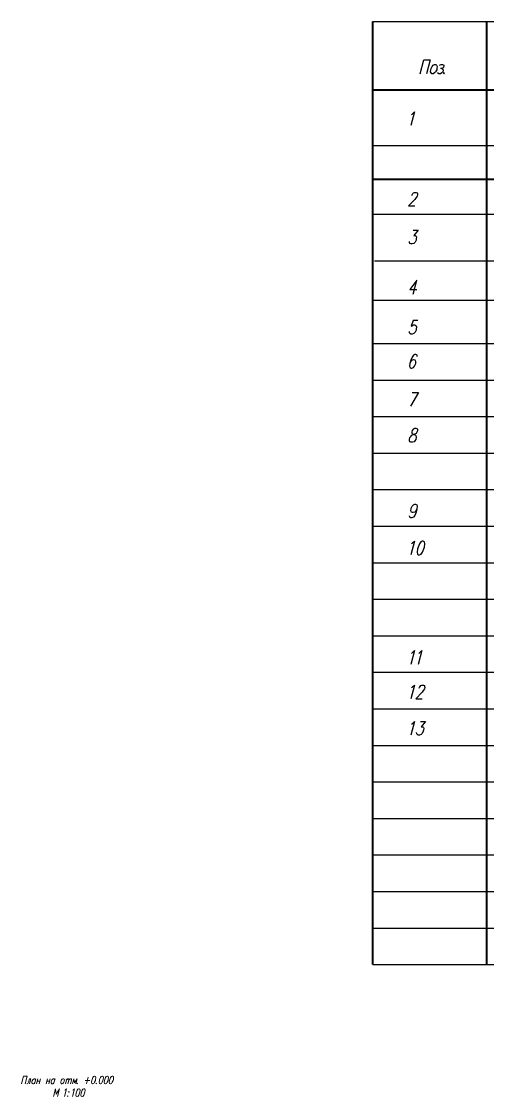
# Model space of a CAD drawing. Header units: millimetres. Extents: x 2185 to 4647, y 1259 to 2456.
# Drawn here: x 3051.5 to 3204.9, y 1621.4 to 1974.6 of the extents above; entities that cross this region are included whole.
import ezdxf

# ---------------------------------------------------------------- set-up
doc = ezdxf.new("R2010")
doc.units = ezdxf.units.MM
for name, color, linetype in [('PDF _0', 7, 'Continuous'), ('PDF _ТаБлица', 7, 'Continuous'), ('PDF _текст', 7, 'Continuous'), ('PDF _Текст.', 7, 'Continuous')]:
    doc.layers.add(name, color=color, linetype=linetype)

msp = doc.modelspace()

# ---------------------------------------------------------------- linework, layer by layer
at = {"layer": 'PDF _0', "lineweight": 25}
for points in [[(3167.15, 1974.62), (3444.85, 1974.62)], [(3167.15, 1933.91), (3444.85, 1933.91)], [(3167.15, 1911.37), (3444.85, 1911.37)], [(3167.66, 1896), (3445.36, 1896)], [(3167.15, 1883.11), (3444.85, 1883.11)], [(3167.15, 1868.82), (3444.85, 1868.82)], [(3167.15, 1856.82), (3444.85, 1856.82)], [(3167.15, 1844.82), (3444.85, 1844.82)], [(3167.15, 1832.82), (3444.85, 1832.82)], [(3167.15, 1820.82), (3444.85, 1820.82)], [(3167.15, 1808.81), (3444.85, 1808.81)], [(3167.15, 1796.81), (3444.85, 1796.81)], [(3167.15, 1784.81), (3444.85, 1784.81)], [(3167.15, 1772.81), (3444.85, 1772.81)], [(3167.15, 1760.81), (3444.85, 1760.81)], [(3167.15, 1748.81), (3444.85, 1748.81)], [(3167.15, 1736.8), (3444.85, 1736.8)], [(3167.15, 1724.8), (3444.85, 1724.8)], [(3167.15, 1712.8), (3444.85, 1712.8)], [(3167.15, 1700.8), (3444.85, 1700.8)], [(3167.15, 1688.8), (3444.85, 1688.8)], [(3167.15, 1676.79), (3444.85, 1676.79)], [(3167.15, 1664.79), (3444.85, 1664.79)]]:
    msp.add_lwpolyline(points, dxfattribs=at)
at = {"layer": 'PDF _ТаБлица', "lineweight": 40}
for points in [[(3167.15, 1664.79), (3167.15, 1974.62)], [(3204.62, 1664.79), (3204.62, 1974.62)], [(3167.15, 1952.14), (3444.85, 1952.14)], [(3167.15, 1922.8), (3444.85, 1922.8)]]:
    msp.add_lwpolyline(points, dxfattribs=at)
at = {"layer": 'PDF _текст', "lineweight": 20}
for points in [[(3051.55, 1625.6), (3052.22, 1628.1), (3053.39, 1628.1), (3052.73, 1625.6)], [(3054.21, 1625.6), (3054.68, 1627.28), (3054.17, 1627.28), (3053.85, 1626.09), (3053.66, 1625.73), (3053.47, 1625.6), (3053.3, 1625.6)], [(3055.91, 1625.96), (3055.67, 1625.73), (3055.46, 1625.6), (3055.23, 1625.6), (3055.08, 1625.73), (3055.04, 1625.86), (3054.97, 1625.96), (3055, 1626.32), (3055.06, 1626.56), (3055.23, 1626.92), (3055.46, 1627.15), (3055.67, 1627.28), (3055.93, 1627.28), (3056.05, 1627.15), (3056.16, 1626.92)], [(3056.24, 1627.28), (3055.8, 1625.6)], [(3056.92, 1627.28), (3056.48, 1625.6)], [(3056.69, 1626.45), (3057.62, 1626.45)], [(3057.83, 1627.28), (3057.39, 1625.6)], [(3060.08, 1627.28), (3059.63, 1625.6)], [(3059.86, 1626.45), (3060.77, 1626.45)], [(3061.01, 1627.28), (3060.56, 1625.6)], [(3062.23, 1625.96), (3062, 1625.73), (3061.81, 1625.6), (3061.56, 1625.6), (3061.41, 1625.73), (3061.37, 1625.86), (3061.32, 1625.96), (3061.32, 1626.32), (3061.39, 1626.56), (3061.58, 1626.92), (3061.81, 1627.15), (3062, 1627.28), (3062.26, 1627.28), (3062.38, 1627.15), (3062.49, 1626.92)], [(3062.59, 1627.28), (3062.13, 1625.6)], [(3066.43, 1627.28), (3065.98, 1625.6)], [(3066.3, 1626.81), (3066.64, 1627.15), (3066.83, 1627.28), (3067, 1627.28), (3067.15, 1627.15), (3067.12, 1626.81), (3066.81, 1625.6)], [(3067.12, 1626.81), (3067.46, 1627.15), (3067.67, 1627.28), (3067.84, 1627.28), (3067.97, 1627.15), (3067.95, 1626.81), (3067.63, 1625.6)], [(3069.47, 1625.6), (3069.92, 1627.28), (3068.99, 1625.96), (3068.75, 1627.28), (3068.31, 1625.6)], [(3069.96, 1625.86), (3069.83, 1625.73), (3069.9, 1625.6), (3070, 1625.73)], [(3072.5, 1626.68), (3074, 1626.68)], [(3073.54, 1627.76), (3072.97, 1625.6)], [(3076.21, 1625.86), (3076.08, 1625.73), (3076.14, 1625.6), (3076.25, 1625.73)], [(3063.38, 1621.43), (3064.06, 1623.95), (3062.91, 1622.15), (3062.72, 1623.95), (3062.04, 1621.43)], [(3065.85, 1623.47), (3066.04, 1623.59), (3066.38, 1623.95), (3065.73, 1621.43)], [(3068.44, 1623.47), (3068.63, 1623.59), (3068.97, 1623.95), (3068.31, 1621.43)]]:
    msp.add_lwpolyline(points, dxfattribs=at)
for points in [[(3065.18, 1627.28), (3065.41, 1627.28), (3065.56, 1627.15), (3065.66, 1626.92), (3065.64, 1626.56), (3065.58, 1626.32), (3065.41, 1625.96), (3065.18, 1625.73), (3064.97, 1625.6), (3064.71, 1625.6), (3064.58, 1625.73), (3064.48, 1625.96), (3064.5, 1626.32), (3064.56, 1626.56), (3064.73, 1626.92), (3064.97, 1627.15)], [(3075.55, 1628.1), (3075.27, 1628), (3075.02, 1627.64), (3074.77, 1627.04), (3074.68, 1626.68), (3074.6, 1626.09), (3074.66, 1625.73), (3074.89, 1625.6), (3075.06, 1625.6), (3075.34, 1625.73), (3075.59, 1626.09), (3075.85, 1626.68), (3075.93, 1627.04), (3076.01, 1627.64), (3075.95, 1628), (3075.72, 1628.1)], [(3078.07, 1628.1), (3077.77, 1628), (3077.52, 1627.64), (3077.26, 1627.04), (3077.18, 1626.68), (3077.09, 1626.09), (3077.18, 1625.73), (3077.39, 1625.6), (3077.56, 1625.6), (3077.84, 1625.73), (3078.09, 1626.09), (3078.34, 1626.68), (3078.43, 1627.04), (3078.51, 1627.64), (3078.45, 1628), (3078.22, 1628.1)], [(3079.72, 1628.1), (3079.44, 1628), (3079.19, 1627.64), (3078.94, 1627.04), (3078.85, 1626.68), (3078.77, 1626.09), (3078.83, 1625.73), (3079.06, 1625.6), (3079.21, 1625.6), (3079.51, 1625.73), (3079.76, 1626.09), (3080.02, 1626.68), (3080.1, 1627.04), (3080.18, 1627.64), (3080.1, 1628), (3079.89, 1628.1)], [(3081.39, 1628.1), (3081.12, 1628), (3080.84, 1627.64), (3080.61, 1627.04), (3080.5, 1626.68), (3080.44, 1626.09), (3080.5, 1625.73), (3080.71, 1625.6), (3080.88, 1625.6), (3081.18, 1625.73), (3081.43, 1626.09), (3081.67, 1626.68), (3081.77, 1627.04), (3081.86, 1627.64), (3081.77, 1628), (3081.56, 1628.1)], [(3066.79, 1621.69), (3066.68, 1621.56), (3066.72, 1621.43), (3066.83, 1621.56)], [(3067.17, 1623.11), (3067.06, 1623), (3067.1, 1622.87), (3067.21, 1623)], [(3070.38, 1623.95), (3070.11, 1623.83), (3069.86, 1623.47), (3069.6, 1622.87), (3069.52, 1622.51), (3069.43, 1621.92), (3069.5, 1621.56), (3069.73, 1621.43), (3069.9, 1621.43), (3070.17, 1621.56), (3070.43, 1621.92), (3070.68, 1622.51), (3070.77, 1622.87), (3070.85, 1623.47), (3070.77, 1623.83), (3070.55, 1623.95)], [(3072.06, 1623.95), (3071.78, 1623.83), (3071.51, 1623.47), (3071.27, 1622.87), (3071.17, 1622.51), (3071.1, 1621.92), (3071.17, 1621.56), (3071.38, 1621.43), (3071.55, 1621.43), (3071.84, 1621.56), (3072.1, 1621.92), (3072.33, 1622.51), (3072.44, 1622.87), (3072.52, 1623.47), (3072.44, 1623.83), (3072.23, 1623.95)]]:
    msp.add_lwpolyline(points, close=True, dxfattribs=at)
at = {"layer": 'PDF _Текст.', "lineweight": 25}
for points in [[(3182.71, 1957.47), (3183.92, 1961.98), (3186.01, 1961.98), (3184.81, 1957.47)], [(3189.12, 1960.27), (3189.63, 1960.46), (3190.08, 1960.46), (3190.52, 1960.27), (3190.52, 1959.82), (3190.27, 1959.44), (3189.89, 1959.19), (3189.44, 1959.19)], [(3189.89, 1959.19), (3190.14, 1959), (3190.27, 1958.74), (3190.27, 1958.36), (3190.01, 1957.92), (3189.82, 1957.73), (3189.44, 1957.47), (3188.87, 1957.47), (3188.43, 1957.73)], [(3190.59, 1957.92), (3190.4, 1957.73), (3190.52, 1957.47), (3190.71, 1957.73)], [(3179.85, 1944.07), (3180.23, 1944.26), (3180.87, 1944.96), (3179.66, 1940.45)], [(3179.98, 1917.4), (3180.04, 1917.66), (3180.3, 1918.1), (3180.49, 1918.29), (3180.87, 1918.48), (3181.44, 1918.48), (3181.7, 1918.29), (3181.82, 1918.1), (3181.82, 1917.66), (3181.7, 1917.21), (3181.44, 1916.77), (3181, 1916.13), (3178.9, 1914.04), (3181, 1914.04)], [(3180.43, 1906.04), (3182.08, 1906.04), (3180.68, 1904.32), (3181.12, 1904.32), (3181.38, 1904.07), (3181.5, 1903.88), (3181.44, 1903.24), (3181.38, 1902.8), (3181.06, 1902.16), (3180.62, 1901.72), (3180.11, 1901.53), (3179.66, 1901.53), (3179.28, 1901.72), (3179.16, 1901.97), (3179.16, 1902.35)], [(3180.43, 1885.08), (3181.63, 1889.59), (3179.28, 1886.54), (3181.57, 1886.54)], [(3181.89, 1876.38), (3180.43, 1876.38), (3179.73, 1874.48), (3179.98, 1874.67), (3180.49, 1874.92), (3180.93, 1874.92), (3181.31, 1874.67), (3181.5, 1874.29), (3181.44, 1873.59), (3181.38, 1873.21), (3181.06, 1872.57), (3180.62, 1872.13), (3180.11, 1871.87), (3179.66, 1871.87), (3179.28, 1872.13), (3179.16, 1872.32), (3179.16, 1872.76)], [(3181.76, 1864.57), (3181.7, 1865.01), (3181.31, 1865.2), (3181, 1865.2), (3180.49, 1865.01), (3180.04, 1864.38), (3179.6, 1863.3), (3179.28, 1862.22), (3179.22, 1861.33), (3179.41, 1860.95), (3179.79, 1860.7), (3179.98, 1860.7), (3180.49, 1860.95), (3180.87, 1861.33), (3181.19, 1862.03), (3181.25, 1862.22), (3181.25, 1862.86), (3181.12, 1863.3), (3180.68, 1863.49), (3180.55, 1863.49), (3180.04, 1863.3), (3179.6, 1862.86), (3179.28, 1862.22)], [(3180.11, 1852.69), (3182.2, 1852.69), (3179.54, 1848.19)], [(3181.63, 1814.53), (3181.31, 1813.89), (3180.93, 1813.45), (3180.43, 1813.26), (3180.23, 1813.26), (3179.85, 1813.45), (3179.66, 1813.89), (3179.73, 1814.53), (3179.79, 1814.72), (3180.11, 1815.36), (3180.49, 1815.8), (3181, 1815.99), (3181.19, 1815.99), (3181.57, 1815.8), (3181.76, 1815.36), (3181.63, 1814.53), (3181.38, 1813.45), (3180.93, 1812.37), (3180.49, 1811.74), (3179.98, 1811.55), (3179.66, 1811.55), (3179.28, 1811.74), (3179.22, 1812.18)], [(3179.85, 1803.04), (3180.23, 1803.29), (3180.87, 1803.93), (3179.66, 1799.42)], [(3179.85, 1767.03), (3180.23, 1767.28), (3180.87, 1767.92), (3179.66, 1763.41)], [(3182.27, 1767.03), (3182.65, 1767.28), (3183.28, 1767.92), (3182.08, 1763.41)], [(3179.85, 1755.79), (3180.23, 1755.98), (3180.87, 1756.62), (3179.66, 1752.11)], [(3182.39, 1755.54), (3182.46, 1755.79), (3182.71, 1756.17), (3182.9, 1756.43), (3183.28, 1756.62), (3183.85, 1756.62), (3184.11, 1756.43), (3184.17, 1756.17), (3184.24, 1755.79), (3184.11, 1755.35), (3183.85, 1754.9), (3183.41, 1754.27), (3181.31, 1752.11), (3183.41, 1752.11)], [(3179.85, 1743.79), (3180.23, 1743.98), (3180.87, 1744.61), (3179.66, 1740.11)], [(3182.84, 1744.61), (3184.49, 1744.61), (3183.09, 1742.9), (3183.54, 1742.9), (3183.79, 1742.71), (3183.92, 1742.45), (3183.85, 1741.82), (3183.73, 1741.44), (3183.41, 1740.74), (3183.03, 1740.36), (3182.52, 1740.11), (3182.08, 1740.11), (3181.7, 1740.36), (3181.57, 1740.55), (3181.5, 1740.99)]]:
    msp.add_lwpolyline(points, dxfattribs=at)
for points in [[(3187.41, 1960.46), (3187.85, 1960.46), (3188.11, 1960.27), (3188.3, 1959.82), (3188.24, 1959.19), (3188.17, 1958.74), (3187.79, 1958.11), (3187.41, 1957.73), (3187.03, 1957.47), (3186.58, 1957.47), (3186.33, 1957.73), (3186.14, 1958.11), (3186.2, 1958.74), (3186.33, 1959.19), (3186.65, 1959.82), (3187.03, 1960.27)], [(3180.87, 1840.88), (3180.36, 1840.69), (3180.11, 1840.25), (3179.98, 1839.8), (3179.98, 1839.36), (3180.23, 1839.17), (3180.81, 1838.98), (3181.19, 1838.72), (3181.38, 1838.28), (3181.38, 1837.9), (3181.25, 1837.26), (3181, 1836.82), (3180.74, 1836.57), (3180.23, 1836.37), (3179.66, 1836.37), (3179.28, 1836.57), (3179.16, 1836.82), (3179.16, 1837.26), (3179.28, 1837.9), (3179.6, 1838.28), (3179.98, 1838.72), (3180.49, 1838.98), (3181.12, 1839.17), (3181.5, 1839.36), (3181.76, 1839.8), (3181.89, 1840.25), (3181.89, 1840.69), (3181.44, 1840.88)], [(3183.41, 1803.93), (3182.9, 1803.67), (3182.46, 1803.04), (3182.01, 1801.96), (3181.82, 1801.32), (3181.7, 1800.24), (3181.82, 1799.61), (3182.2, 1799.42), (3182.52, 1799.42), (3183.03, 1799.61), (3183.47, 1800.24), (3183.92, 1801.32), (3184.11, 1801.96), (3184.24, 1803.04), (3184.11, 1803.67), (3183.73, 1803.93)]]:
    msp.add_lwpolyline(points, close=True, dxfattribs=at)

doc.saveas('drawing.dxf')
